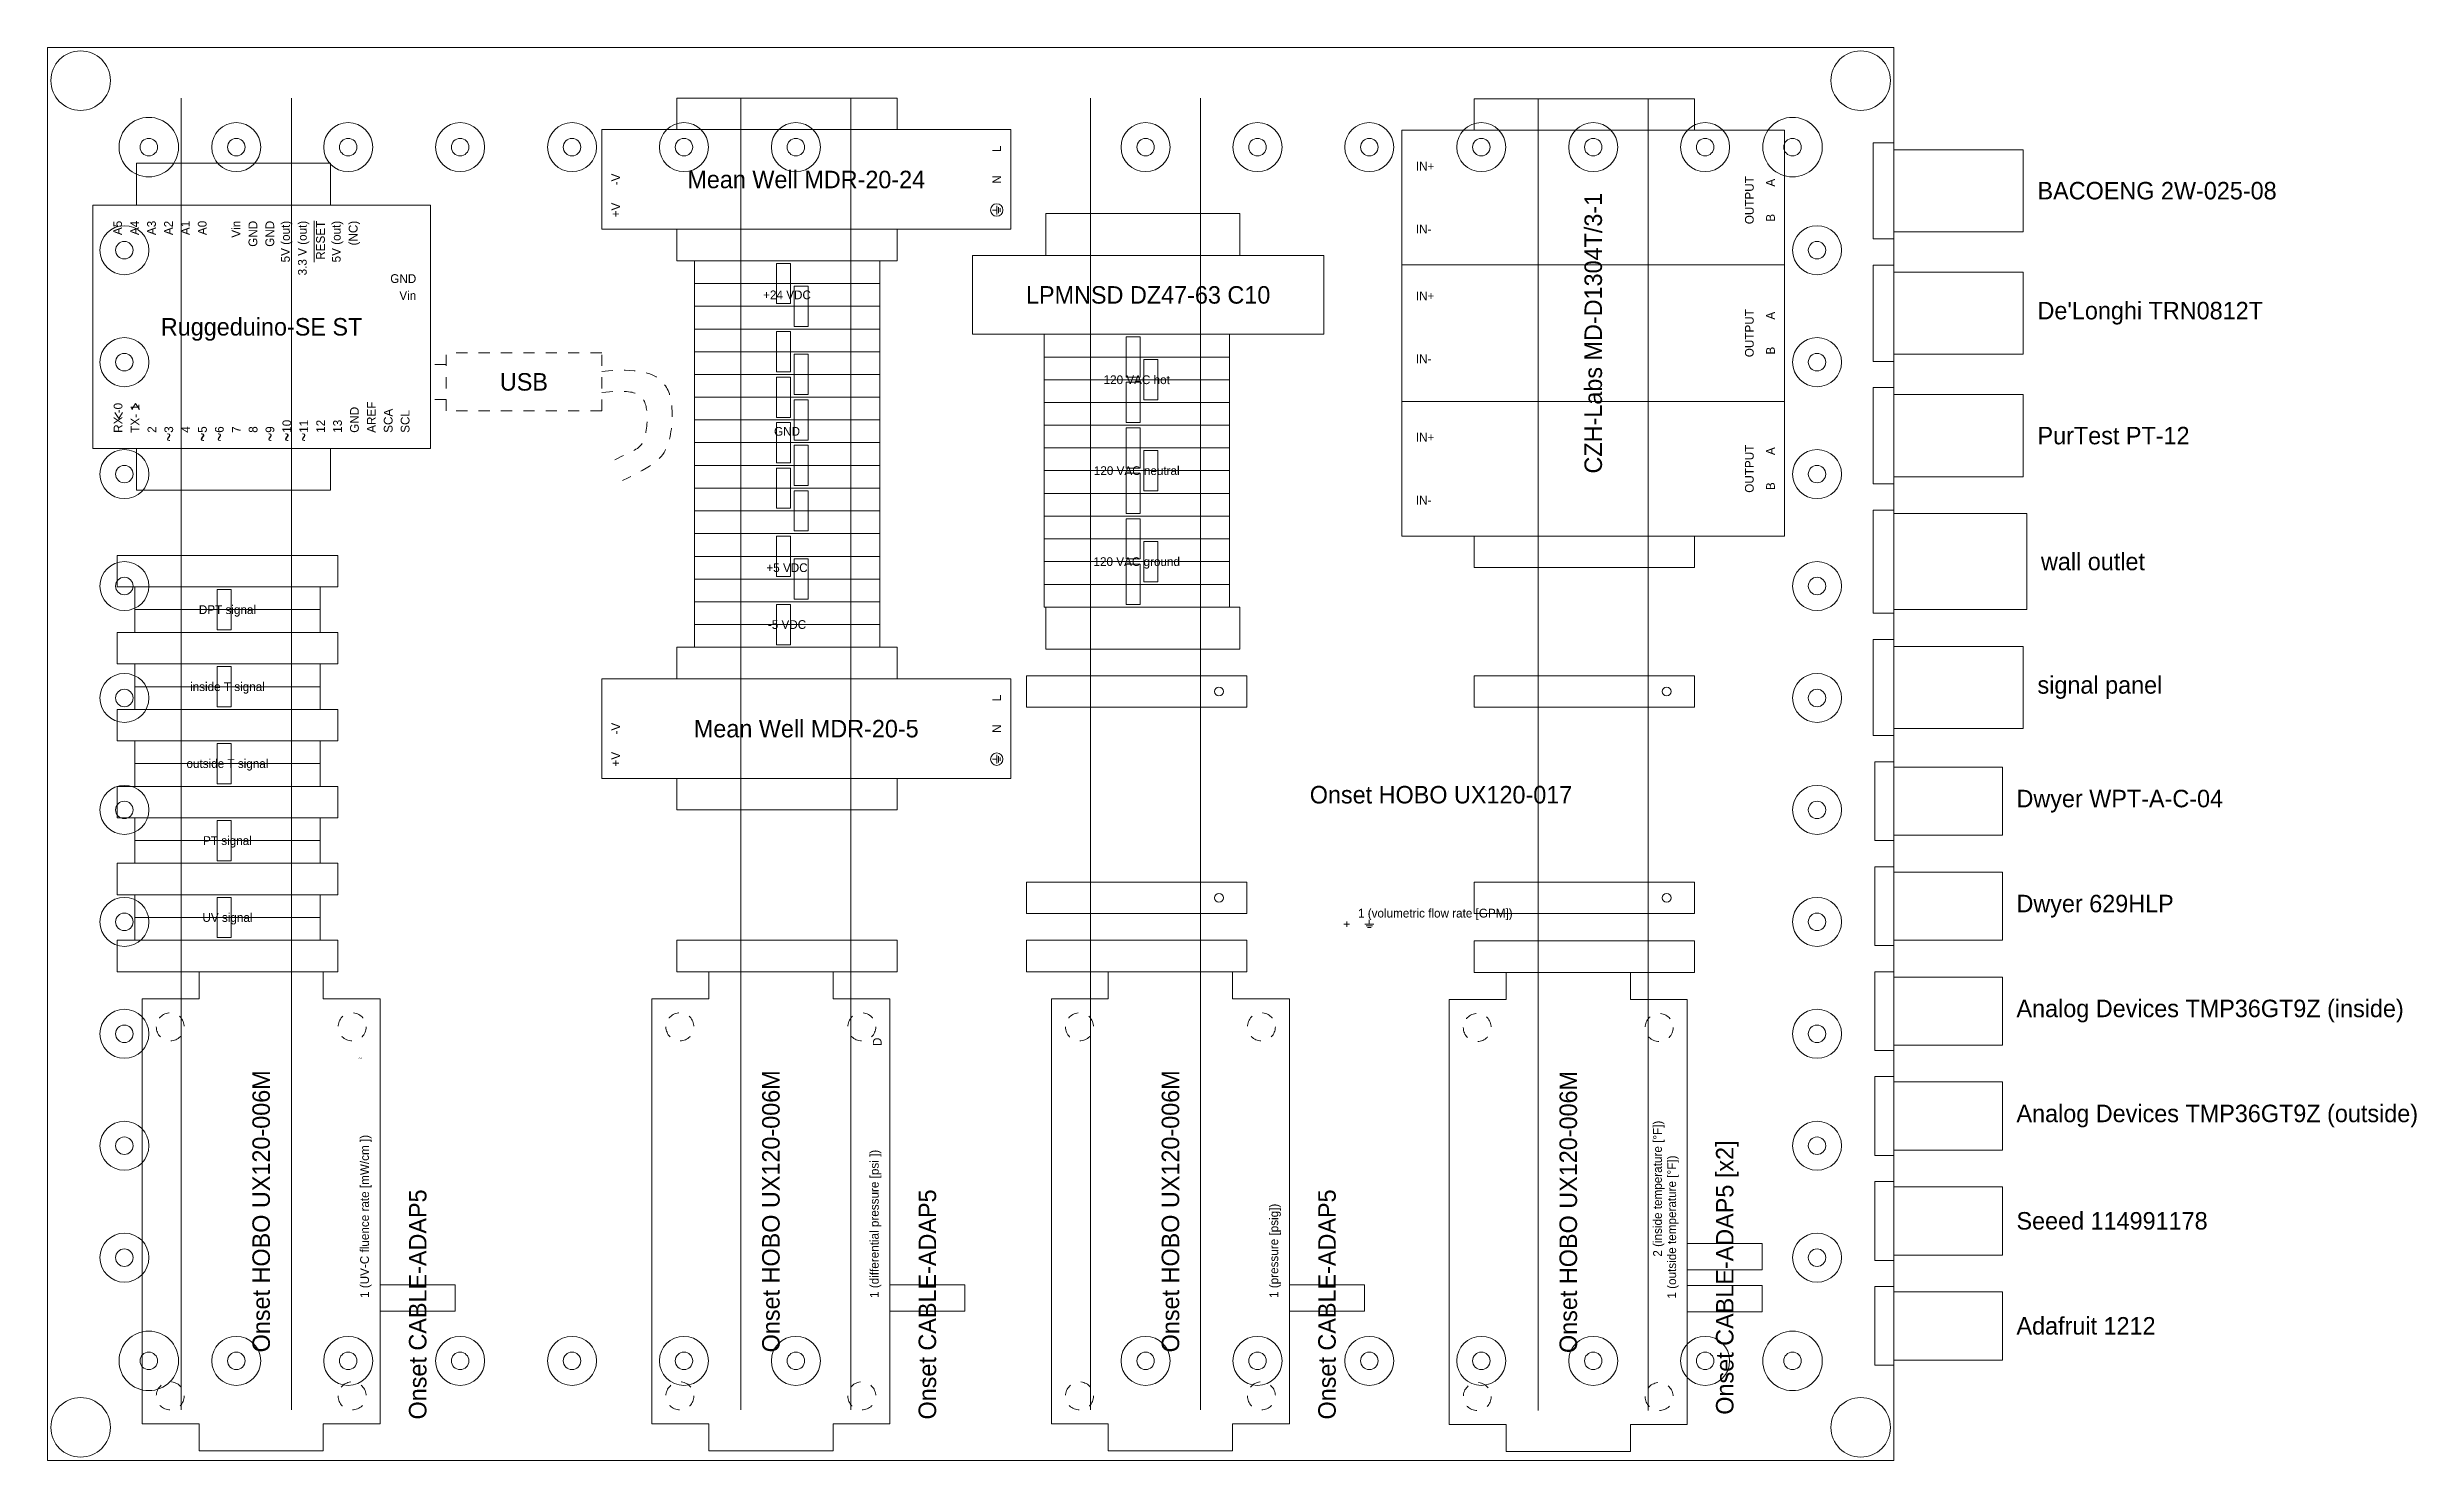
# Model space of a CAD drawing. Header units: feet. Extents: x 0.1 to 21.3, y 0.1 to 12.8.
import ezdxf
from ezdxf.enums import TextEntityAlignment as Align

# ---------------------------------------------------------------- set-up
doc = ezdxf.new("R2010")
doc.units = ezdxf.units.FT
doc.header["$MEASUREMENT"] = 0
doc.linetypes.add('( Dashed )', pattern=[9, 6, -3])
for name, color, linetype, lineweight in [('accent lines', 250, 'Continuous', 13), ('cables', 253, 'Continuous', 0), ('green components', 96, 'Continuous', 0), ('green terminal blocks', 96, 'Continuous', 0), ('red terminal blocks', 12, 'Continuous', 0), ('text', 7, 'Continuous', 0), ('USB connector', 252, '( Dashed )', 0), ('white terminal blocks', 7, 'Continuous', 0)]:
    doc.layers.add(name, color=color, linetype=linetype, lineweight=lineweight)
for name, color, linetype, lineweight, true_color in [('black terminal blocks', 7, 'Continuous', 0, 0x262626), ('datalogger magnets', 7, '( Dashed )', 0, 0xe6e0dc), ('electrical box', 7, 'Continuous', 0, 0xbdbdb7), ('jumpers', 7, 'Continuous', 0, 0x822e2e), ('screw holes', 7, 'Continuous', 0, 0x4a4a48), ('terminal block end brackets', 7, 'Continuous', 0, 0xffefc7), ('weatherproof pass-throughs', 7, 'Continuous', 0, 0x262626), ('white components', 7, 'Continuous', 0, 0xe6e0dc)]:
    doc.layers.add(name, color=color, linetype=linetype, lineweight=lineweight, true_color=true_color)
doc.styles.get("Standard").update_dxf_attribs({"font": 'txt.shx'})
doc.styles.add('Style-ENGINEERING', font='ENGINEERING.shx')

msp = doc.modelspace()

# ---------------------------------------------------------------- linework, layer by layer
at = {"layer": 'accent lines'}
for p, q in [((1.32, 12.297, 0.031), (1.32, 0.578, 0.031)), ((2.305, 12.297, 0.031), (2.305, 0.578, 0.031)), ((6.32, 12.297, 0.031), (6.32, 0.578, 0.031)), ((7.305, 12.297, 0.031), (7.305, 0.578, 0.031)), ((9.445, 12.297, 0.031), (9.445, 0.578, 0.031)), ((10.43, 12.297, 0.031), (10.43, 0.578, 0.031)), ((13.445, 12.291, 0.031), (13.445, 0.572, 0.031)), ((14.43, 12.291, 0.031), (14.43, 0.572, 0.031)), ((12.227, 10.807, 0.063), (15.648, 10.807, 0.063)), ((12.227, 9.588, 0.063), (15.648, 9.588, 0.063))]:
    msp.add_line(p, q, dxfattribs=at)
at = {"layer": 'black terminal blocks'}
for points in [[(9.031, 9.984, 0.047), (9.031, 10.188, 0.047), (10.688, 10.188, 0.047), (10.688, 9.984, 0.047)], [(9.031, 9.781, 0.047), (9.031, 9.984, 0.047), (10.688, 9.984, 0.047), (10.688, 9.781, 0.047)], [(9.031, 9.578, 0.047), (9.031, 9.781, 0.047), (10.688, 9.781, 0.047), (10.688, 9.578, 0.047)], [(9.031, 9.375, 0.047), (9.031, 9.578, 0.047), (10.688, 9.578, 0.047), (10.688, 9.375, 0.047)], [(5.906, 7.594, 0.047), (5.906, 7.797, 0.047), (7.563, 7.797, 0.047), (7.563, 7.594, 0.047)], [(5.906, 7.391, 0.047), (5.906, 7.594, 0.047), (7.563, 7.594, 0.047), (7.563, 7.391, 0.047)]]:
    msp.add_3dface(points, dxfattribs=at)
at = {"layer": 'cables'}
for points in [[(14.777, 1.83, 0.109), (14.777, 2.064, 0.109), (15.449, 2.064, 0.109), (15.449, 1.83, 0.109)], [(3.098, 1.461, 0.109), (3.098, 1.695, 0.109), (3.77, 1.695, 0.109), (3.77, 1.461, 0.109)], [(7.652, 1.461, 0.109), (7.652, 1.695, 0.109), (8.324, 1.695, 0.109), (8.324, 1.461, 0.109)], [(11.223, 1.461, 0.109), (11.223, 1.695, 0.109), (11.895, 1.695, 0.109), (11.895, 1.461, 0.109)], [(14.777, 1.455, 0.109), (14.777, 1.689, 0.109), (15.449, 1.689, 0.109), (15.449, 1.455, 0.109)]]:
    msp.add_3dface(points, dxfattribs=at)
at = {"layer": 'datalogger magnets', "ltscale": 0.0125, "extrusion": (0, 0, -1)}
for centre in [(-1.223, 4, -0.047), (-5.777, 4, -0.047), (-9.348, 4, -0.047), (-12.902, 3.994, -0.047), (-2.848, 0.703, -0.047), (-7.402, 0.703, -0.047), (-10.973, 0.703, -0.047), (-14.527, 0.697, -0.047)]:
    msp.add_circle(centre, 0.125, dxfattribs=at)
at = {"layer": 'datalogger magnets', "ltscale": 0.0125}
for centre in [(2.848, 4, 0.047), (7.402, 4, 0.047), (10.973, 4, 0.047), (14.527, 3.994, 0.047), (1.223, 0.703, 0.047), (5.777, 0.703, 0.047), (9.348, 0.703, 0.047), (12.902, 0.697, 0.047)]:
    msp.add_circle(centre, 0.125, dxfattribs=at)
at = {"layer": 'electrical box'}
for centre, radius in [((0.422, 12.453), 0.266), ((1.031, 11.859), 0.266), ((1.813, 11.859), 0.219), ((2.813, 11.859), 0.219), ((3.813, 11.859), 0.219), ((4.813, 11.859), 0.219), ((5.813, 11.859), 0.219), ((6.813, 11.859), 0.219), ((11.937, 11.859), 0.219), ((12.938, 11.859), 0.219), ((13.938, 11.859), 0.219), ((14.938, 11.859), 0.219), ((0.813, 10.938), 0.219), ((15.938, 10.938), 0.219), ((0.813, 9.938), 0.219), ((15.938, 9.938), 0.219), ((0.813, 8.938), 0.219), ((15.938, 8.938), 0.219), ((0.813, 7.938), 0.219), ((15.938, 7.938), 0.219), ((0.813, 6.938), 0.219), ((15.938, 6.938), 0.219), ((0.813, 5.938), 0.219), ((15.938, 5.938), 0.219), ((0.813, 4.938), 0.219), ((15.938, 4.938), 0.219), ((0.813, 3.938), 0.219), ((15.938, 3.938), 0.219), ((0.813, 2.938), 0.219), ((15.938, 2.938), 0.219), ((0.813, 1.938), 0.219), ((15.938, 1.938), 0.219), ((15.719, 1.016), 0.266), ((1.813, 1.016), 0.219), ((2.813, 1.016), 0.219), ((3.813, 1.016), 0.219), ((4.813, 1.016), 0.219), ((5.813, 1.016), 0.219), ((6.813, 1.016), 0.219), ((9.938, 1.016), 0.219), ((10.938, 1.016), 0.219), ((11.937, 1.016), 0.219), ((12.938, 1.016), 0.219), ((13.938, 1.016), 0.219), ((14.938, 1.016), 0.219), ((16.328, 0.422), 0.266)]:
    msp.add_circle(centre, radius, dxfattribs=at)
at = {"layer": 'electrical box', "extrusion": (0, 0, -1)}
for centre, radius in [((-16.328, 12.453), 0.266), ((-9.938, 11.859), 0.219), ((-10.938, 11.859), 0.219), ((-15.719, 11.859), 0.266), ((-1.031, 1.016), 0.266), ((-0.422, 0.422), 0.266)]:
    msp.add_circle(centre, radius, dxfattribs=at)
at = {"layer": 'electrical box'}
msp.add_3dface([(0.125, 0.125, -0.003), (0.125, 12.75, -0.003), (16.625, 12.75, -0.003), (16.625, 0.125, -0.003)], dxfattribs=at)
at = {"layer": 'green components'}
for points in [[(12.227, 8.385, 0.047), (12.227, 12.01, 0.047), (15.648, 12.01, 0.047), (15.648, 8.385, 0.047)], [(0.531, 11.34, 0.047), (0.531, 9.168, 0.047), (3.547, 9.168, 0.047), (3.547, 11.34, 0.047)]]:
    msp.add_3dface(points, dxfattribs=at)
at = {"layer": 'green terminal blocks'}
for points in [[(5.906, 10.031, 0.047), (5.906, 10.234, 0.047), (7.563, 10.234, 0.047), (7.563, 10.031, 0.047)], [(5.906, 9.828, 0.047), (5.906, 10.031, 0.047), (7.563, 10.031, 0.047), (7.563, 9.828, 0.047)], [(5.906, 9.625, 0.047), (5.906, 9.828, 0.047), (7.563, 9.828, 0.047), (7.563, 9.625, 0.047)], [(5.906, 9.422, 0.047), (5.906, 9.625, 0.047), (7.563, 9.625, 0.047), (7.563, 9.422, 0.047)], [(5.906, 9.219, 0.047), (5.906, 9.422, 0.047), (7.563, 9.422, 0.047), (7.563, 9.219, 0.047)], [(5.906, 9.016, 0.047), (5.906, 9.219, 0.047), (7.563, 9.219, 0.047), (7.563, 9.016, 0.047)], [(5.906, 8.813, 0.047), (5.906, 9.016, 0.047), (7.563, 9.016, 0.047), (7.563, 8.813, 0.047)], [(5.906, 8.609, 0.047), (5.906, 8.813, 0.047), (7.563, 8.813, 0.047), (7.563, 8.609, 0.047)], [(5.906, 8.406, 0.047), (5.906, 8.609, 0.047), (7.563, 8.609, 0.047), (7.563, 8.406, 0.047)], [(9.031, 8.359, 0.047), (9.031, 8.563, 0.047), (10.688, 8.563, 0.047), (10.688, 8.359, 0.047)], [(9.031, 8.156, 0.047), (9.031, 8.359, 0.047), (10.688, 8.359, 0.047), (10.688, 8.156, 0.047)], [(9.031, 7.953, 0.047), (9.031, 8.156, 0.047), (10.688, 8.156, 0.047), (10.688, 7.953, 0.047)], [(9.031, 7.75, 0.047), (9.031, 7.953, 0.047), (10.688, 7.953, 0.047), (10.688, 7.75, 0.047)]]:
    msp.add_3dface(points, dxfattribs=at)
at = {"layer": 'jumpers'}
for points in [[(6.641, 10.461, 0.048), (6.641, 10.82, 0.048), (6.766, 10.82, 0.048), (6.766, 10.461, 0.048)], [(6.797, 10.258, 0.048), (6.797, 10.617, 0.048), (6.922, 10.617, 0.048), (6.922, 10.258, 0.048)], [(6.641, 9.852, 0.048), (6.641, 10.211, 0.048), (6.766, 10.211, 0.048), (6.766, 9.852, 0.048)], [(9.766, 9.805, 0.048), (9.766, 10.164, 0.048), (9.891, 10.164, 0.048), (9.891, 9.805, 0.048)], [(6.797, 9.648, 0.048), (6.797, 10.008, 0.048), (6.922, 10.008, 0.048), (6.922, 9.648, 0.048)], [(9.922, 9.602, 0.048), (9.922, 9.961, 0.048), (10.047, 9.961, 0.048), (10.047, 9.602, 0.048)], [(6.641, 9.445, 0.048), (6.641, 9.805, 0.048), (6.766, 9.805, 0.048), (6.766, 9.445, 0.048)], [(9.766, 9.399, 0.048), (9.766, 9.758, 0.048), (9.891, 9.758, 0.048), (9.891, 9.399, 0.048)], [(6.797, 9.242, 0.048), (6.797, 9.602, 0.048), (6.922, 9.602, 0.048), (6.922, 9.242, 0.048)], [(6.641, 9.039, 0.048), (6.641, 9.398, 0.048), (6.766, 9.398, 0.048), (6.766, 9.039, 0.048)], [(9.766, 8.992, 0.048), (9.766, 9.352, 0.048), (9.891, 9.352, 0.048), (9.891, 8.992, 0.048)], [(6.797, 8.836, 0.048), (6.797, 9.195, 0.048), (6.922, 9.195, 0.048), (6.922, 8.836, 0.048)], [(9.922, 8.789, 0.048), (9.922, 9.149, 0.048), (10.047, 9.149, 0.048), (10.047, 8.789, 0.048)], [(6.641, 8.633, 0.048), (6.641, 8.992, 0.048), (6.766, 8.992, 0.048), (6.766, 8.633, 0.048)], [(9.766, 8.586, 0.048), (9.766, 8.945, 0.048), (9.891, 8.945, 0.048), (9.891, 8.586, 0.048)], [(6.797, 8.43, 0.048), (6.797, 8.789, 0.048), (6.922, 8.789, 0.048), (6.922, 8.43, 0.048)], [(9.766, 8.18, 0.048), (9.766, 8.539, 0.048), (9.891, 8.539, 0.048), (9.891, 8.18, 0.048)], [(6.641, 8.023, 0.048), (6.641, 8.383, 0.048), (6.766, 8.383, 0.048), (6.766, 8.023, 0.048)], [(9.922, 7.977, 0.048), (9.922, 8.336, 0.048), (10.047, 8.336, 0.048), (10.047, 7.977, 0.048)], [(6.797, 7.82, 0.048), (6.797, 8.18, 0.048), (6.922, 8.18, 0.048), (6.922, 7.82, 0.048)], [(9.766, 7.774, 0.048), (9.766, 8.133, 0.048), (9.891, 8.133, 0.048), (9.891, 7.774, 0.048)], [(1.641, 7.547, 0.048), (1.641, 7.906, 0.048), (1.766, 7.906, 0.048), (1.766, 7.547, 0.048)], [(6.641, 7.414, 0.048), (6.641, 7.773, 0.048), (6.766, 7.773, 0.048), (6.766, 7.414, 0.048)], [(1.641, 6.859, 0.048), (1.641, 7.219, 0.048), (1.766, 7.219, 0.048), (1.766, 6.859, 0.048)], [(1.641, 6.172, 0.048), (1.641, 6.531, 0.048), (1.766, 6.531, 0.048), (1.766, 6.172, 0.048)], [(1.641, 5.484, 0.048), (1.641, 5.844, 0.048), (1.766, 5.844, 0.048), (1.766, 5.484, 0.048)], [(1.641, 4.797, 0.048), (1.641, 5.156, 0.048), (1.766, 5.156, 0.048), (1.766, 4.797, 0.048)]]:
    msp.add_3dface(points, dxfattribs=at)
at = {"layer": 'red terminal blocks'}
for points in [[(5.906, 10.641, 0.047), (5.906, 10.844, 0.047), (7.563, 10.844, 0.047), (7.563, 10.641, 0.047)], [(5.906, 10.438, 0.047), (5.906, 10.641, 0.047), (7.563, 10.641, 0.047), (7.563, 10.438, 0.047)], [(5.906, 10.234, 0.047), (5.906, 10.438, 0.047), (7.563, 10.438, 0.047), (7.563, 10.234, 0.047)], [(5.906, 8.203, 0.047), (5.906, 8.406, 0.047), (7.563, 8.406, 0.047), (7.563, 8.203, 0.047)], [(5.906, 8, 0.047), (5.906, 8.203, 0.047), (7.563, 8.203, 0.047), (7.563, 8, 0.047)], [(5.906, 7.797, 0.047), (5.906, 8, 0.047), (7.563, 8, 0.047), (7.563, 7.797, 0.047)]]:
    msp.add_3dface(points, dxfattribs=at)
at = {"layer": 'screw holes'}
for centre in [(1.031, 11.859, 0.016), (1.813, 11.859, 0.016), (2.813, 11.859, 0.016), (3.813, 11.859, 0.016), (4.813, 11.859, 0.016), (5.813, 11.859, 0.016), (6.813, 11.859, 0.016), (9.938, 11.859, 0.016), (10.938, 11.859, 0.016), (11.937, 11.859, 0.016), (12.938, 11.859, 0.016), (13.938, 11.859, 0.016), (14.938, 11.859, 0.016), (0.813, 10.938, 0.016), (15.938, 10.938, 0.016), (0.813, 9.938, 0.016), (15.938, 9.938, 0.016), (0.813, 8.938, 0.016), (15.938, 8.938, 0.016), (0.813, 7.938, 0.016), (15.938, 7.938, 0.016), (0.813, 6.938, 0.016), (15.938, 6.938, 0.016), (0.813, 5.938, 0.016), (15.938, 5.938, 0.016), (0.813, 4.938, 0.016), (15.938, 4.938, 0.016), (0.813, 3.938, 0.016), (15.938, 3.938, 0.016), (0.813, 2.938, 0.016), (15.938, 2.938, 0.016), (0.813, 1.938, 0.016), (15.938, 1.938, 0.016), (1.813, 1.016, 0.016), (2.813, 1.016, 0.016), (3.813, 1.016, 0.016), (4.813, 1.016, 0.016), (5.813, 1.016, 0.016), (6.813, 1.016, 0.016), (9.938, 1.016, 0.016), (10.938, 1.016, 0.016), (11.937, 1.016, 0.016), (12.938, 1.016, 0.016), (13.938, 1.016, 0.016), (14.938, 1.016, 0.016), (15.719, 1.016, 0.016)]:
    msp.add_circle(centre, 0.0781, dxfattribs=at)
at = {"layer": 'screw holes', "extrusion": (0, 0, -1)}
for centre in [(-15.719, 11.859, -0.016), (-1.031, 1.016, -0.016)]:
    msp.add_circle(centre, 0.0781, dxfattribs=at)
at = {"layer": 'terminal block end brackets'}
for centre in [(10.594, 6.996, 0.047), (14.594, 6.996, 0.047), (10.594, 5.152, 0.047), (14.594, 5.152, 0.047)]:
    msp.add_circle(centre, 0.0391, dxfattribs=at)
for points in [[(5.75, 12.016, 0.047), (5.75, 12.297, 0.047), (7.719, 12.297, 0.047), (7.719, 12.016, 0.047)], [(12.875, 12.01, 0.047), (12.875, 12.291, 0.047), (14.844, 12.291, 0.047), (14.844, 12.01, 0.047)], [(0.922, 11.34, 0.063), (0.922, 11.715, 0.063), (2.656, 11.715, 0.063), (2.656, 11.34, 0.063)], [(9.047, 10.891, 0.047), (9.047, 11.266, 0.047), (10.781, 11.266, 0.047), (10.781, 10.891, 0.047)], [(5.75, 10.844, 0.063), (5.75, 11.125, 0.063), (7.719, 11.125, 0.063), (7.719, 10.844, 0.063)], [(0.922, 9.168, 0.063), (0.922, 8.793, 0.063), (2.656, 8.793, 0.063), (2.656, 9.168, 0.063)], [(12.875, 8.103, 0.047), (12.875, 8.385, 0.047), (14.844, 8.385, 0.047), (14.844, 8.103, 0.047)], [(0.75, 8.211, 0.047), (0.75, 7.93, 0.047), (2.719, 7.93, 0.047), (2.719, 8.211, 0.047)], [(9.047, 7.75, 0.063), (9.047, 7.375, 0.063), (10.781, 7.375, 0.063), (10.781, 7.75, 0.063)], [(0.75, 7.523, 0.047), (0.75, 7.242, 0.047), (2.719, 7.242, 0.047), (2.719, 7.523, 0.047)], [(5.75, 7.109, 0.063), (5.75, 7.391, 0.063), (7.719, 7.391, 0.063), (7.719, 7.109, 0.063)], [(10.844, 7.137, 0.046), (10.844, 6.856, 0.046), (8.875, 6.856, 0.046), (8.875, 7.137, 0.046)], [(14.844, 7.137, 0.046), (14.844, 6.856, 0.046), (12.875, 6.856, 0.046), (12.875, 7.137, 0.046)], [(0.75, 6.836, 0.047), (0.75, 6.555, 0.047), (2.719, 6.555, 0.047), (2.719, 6.836, 0.047)], [(0.75, 6.148, 0.047), (0.75, 5.867, 0.047), (2.719, 5.867, 0.047), (2.719, 6.148, 0.047)], [(5.75, 5.938, 0.047), (5.75, 6.219, 0.047), (7.719, 6.219, 0.047), (7.719, 5.938, 0.047)], [(0.75, 5.461, 0.047), (0.75, 5.18, 0.047), (2.719, 5.18, 0.047), (2.719, 5.461, 0.047)], [(10.844, 5.293, 0.046), (10.844, 5.012, 0.046), (8.875, 5.012, 0.046), (8.875, 5.293, 0.046)], [(14.844, 5.293, 0.046), (14.844, 5.012, 0.046), (12.875, 5.012, 0.046), (12.875, 5.293, 0.046)], [(0.75, 4.492, 0.047), (0.75, 4.773, 0.047), (2.719, 4.773, 0.047), (2.719, 4.492, 0.047)], [(5.75, 4.492, 0.047), (5.75, 4.773, 0.047), (7.719, 4.773, 0.047), (7.719, 4.492, 0.047)], [(8.875, 4.492, 0.047), (8.875, 4.773, 0.047), (10.844, 4.773, 0.047), (10.844, 4.492, 0.047)], [(12.875, 4.486, 0.047), (12.875, 4.768, 0.047), (14.844, 4.768, 0.047), (14.844, 4.486, 0.047)]]:
    msp.add_3dface(points, dxfattribs=at)
at = {"layer": 'text'}
for p, q in [((8.608, 11.297, 0.078), (8.569, 11.297, 0.078)), ((8.608, 11.258, 0.078), (8.608, 11.336, 0.078)), ((8.624, 11.27, 0.078), (8.624, 11.324, 0.078)), ((8.639, 11.281, 0.078), (8.639, 11.313, 0.078)), ((2.508, 10.832, 0.063), (2.508, 11.2, 0.063)), ((8.608, 6.391, 0.078), (8.569, 6.391, 0.078)), ((8.608, 6.352, 0.078), (8.608, 6.43, 0.078)), ((8.624, 6.363, 0.078), (8.624, 6.418, 0.078)), ((8.639, 6.375, 0.078), (8.639, 6.406, 0.078)), ((11.898, 4.918, 0.063), (11.977, 4.918, 0.063)), ((11.91, 4.902, 0.063), (11.965, 4.902, 0.063)), ((11.922, 4.887, 0.063), (11.953, 4.887, 0.063)), ((11.937, 4.918, 0.063), (11.937, 4.957, 0.063))]:
    msp.add_line(p, q, dxfattribs=at)
at = {"layer": 'USB connector', "ltscale": 0.0125}
for p, q in [((5.078, 10.02, 0.047), (3.688, 10.02, 0.047)), ((3.688, 9.504, 0.047), (3.688, 10.02, 0.047)), ((5.078, 9.504, 0.047), (5.078, 10.02, 0.047)), ((3.688, 9.918, 0.047), (3.547, 9.918, 0.047)), ((3.688, 9.605, 0.047), (3.547, 9.605, 0.047)), ((5.078, 9.504, 0.047), (3.688, 9.504, 0.047))]:
    msp.add_line(p, q, dxfattribs=at)
for points in [[(5.078, 9.855, 0.047), (5.409, 9.886, 0.047), (5.634, 9.8, 0.047), (5.724, 9.581, 0.047), (5.695, 9.149, 0.047), (5.548, 9.015, 0.047), (5.265, 8.881, 0.047)], [(5.078, 9.668, 0.047), (5.283, 9.687, 0.047), (5.433, 9.665, 0.047), (5.497, 9.523, 0.047), (5.47, 9.168, 0.047), (5.36, 9.151, 0.047), (5.194, 9.065, 0.047)]]:
    msp.add_open_spline(points, degree=3, dxfattribs=at)
at = {"layer": 'weatherproof pass-throughs', "elevation": -0.001, "flags": 128}
for points in [[(16.438, 11.039), (16.438, 11.898), (16.625, 11.898), (16.625, 11.836), (17.781, 11.836), (17.781, 11.102), (16.625, 11.102), (16.625, 11.039), (16.438, 11.039)], [(16.438, 9.945), (16.438, 10.805), (16.625, 10.805), (16.625, 10.742), (17.781, 10.742), (17.781, 10.008), (16.625, 10.008), (16.625, 9.945), (16.438, 9.945)], [(16.438, 8.852), (16.438, 9.711), (16.625, 9.711), (16.625, 9.648), (17.781, 9.648), (17.781, 8.914), (16.625, 8.914), (16.625, 8.852), (16.438, 8.852)], [(16.438, 7.695), (16.438, 8.617), (16.625, 8.617), (16.625, 8.586), (17.813, 8.586), (17.813, 7.727), (16.625, 7.727), (16.625, 7.695), (16.438, 7.695)], [(16.438, 6.602), (16.438, 7.461), (16.625, 7.461), (16.625, 7.398), (17.781, 7.398), (17.781, 6.664), (16.625, 6.664), (16.625, 6.602), (16.438, 6.602)], [(16.453, 5.664), (16.453, 6.367), (16.625, 6.367), (16.625, 6.32), (17.594, 6.32), (17.594, 5.711), (16.625, 5.711), (16.625, 5.664), (16.453, 5.664)], [(16.453, 4.727), (16.453, 5.43), (16.625, 5.43), (16.625, 5.383), (17.594, 5.383), (17.594, 4.773), (16.625, 4.773), (16.625, 4.727), (16.453, 4.727)], [(16.453, 3.789), (16.453, 4.492), (16.625, 4.492), (16.625, 4.445), (17.594, 4.445), (17.594, 3.836), (16.625, 3.836), (16.625, 3.789), (16.453, 3.789)], [(16.453, 2.852), (16.453, 3.555), (16.625, 3.555), (16.625, 3.508), (17.594, 3.508), (17.594, 2.898), (16.625, 2.898), (16.625, 2.852), (16.453, 2.852)], [(16.453, 1.914), (16.453, 2.617), (16.625, 2.617), (16.625, 2.57), (17.594, 2.57), (17.594, 1.961), (16.625, 1.961), (16.625, 1.914), (16.453, 1.914)], [(16.453, 0.977), (16.453, 1.68), (16.625, 1.68), (16.625, 1.633), (17.594, 1.633), (17.594, 1.023), (16.625, 1.023), (16.625, 0.977), (16.453, 0.977)]]:
    msp.add_lwpolyline(points, close=True, dxfattribs=at)
at = {"layer": 'white components', "elevation": 0.047, "flags": 128}
for points in [[(3.098, 0.453), (2.59, 0.453), (2.59, 0.211), (1.48, 0.211), (1.48, 0.453), (0.973, 0.453), (0.973, 4.25), (1.48, 4.25), (1.48, 4.492), (2.59, 4.492), (2.59, 4.25), (3.098, 4.25), (3.098, 0.453)], [(7.652, 0.453), (7.145, 0.453), (7.145, 0.211), (6.035, 0.211), (6.035, 0.453), (5.527, 0.453), (5.527, 4.25), (6.035, 4.25), (6.035, 4.492), (7.145, 4.492), (7.145, 4.25), (7.652, 4.25), (7.652, 0.453)], [(11.223, 0.453), (10.715, 0.453), (10.715, 0.211), (9.605, 0.211), (9.605, 0.453), (9.098, 0.453), (9.098, 4.25), (9.605, 4.25), (9.605, 4.492), (10.715, 4.492), (10.715, 4.25), (11.223, 4.25), (11.223, 0.453)], [(14.777, 0.447), (14.27, 0.447), (14.27, 0.205), (13.16, 0.205), (13.16, 0.447), (12.652, 0.447), (12.652, 4.244), (13.16, 4.244), (13.16, 4.486), (14.27, 4.486), (14.27, 4.244), (14.777, 4.244), (14.777, 0.447)]]:
    msp.add_lwpolyline(points, close=True, dxfattribs=at)
at = {"layer": 'white components'}
for centre in [(8.608, 11.297, 0.063), (8.608, 6.391, 0.063)]:
    msp.add_circle(centre, 0.0555, dxfattribs=at)
for points in [[(5.078, 11.125, 0.047), (5.078, 12.016, 0.047), (8.734, 12.016, 0.047), (8.734, 11.125, 0.047)], [(8.391, 10.188, 0.063), (8.391, 10.891, 0.063), (11.531, 10.891, 0.063), (11.531, 10.188, 0.063)], [(5.078, 6.219, 0.047), (5.078, 7.109, 0.047), (8.734, 7.109, 0.047), (8.734, 6.219, 0.047)]]:
    msp.add_3dface(points, dxfattribs=at)
at = {"layer": 'white terminal blocks'}
for points in [[(9.031, 9.172, 0.063), (9.031, 9.375, 0.063), (10.688, 9.375, 0.063), (10.688, 9.172, 0.063)], [(9.031, 8.969, 0.047), (9.031, 9.172, 0.047), (10.688, 9.172, 0.047), (10.688, 8.969, 0.047)], [(9.031, 8.766, 0.047), (9.031, 8.969, 0.047), (10.688, 8.969, 0.047), (10.688, 8.766, 0.047)], [(9.031, 8.563, 0.047), (9.031, 8.766, 0.047), (10.688, 8.766, 0.047), (10.688, 8.563, 0.047)], [(0.906, 7.727, 0.047), (0.906, 7.93, 0.047), (2.563, 7.93, 0.047), (2.563, 7.727, 0.047)], [(0.906, 7.523, 0.047), (0.906, 7.727, 0.047), (2.563, 7.727, 0.047), (2.563, 7.523, 0.047)], [(0.906, 7.039, 0.047), (0.906, 7.242, 0.047), (2.563, 7.242, 0.047), (2.563, 7.039, 0.047)], [(0.906, 6.836, 0.047), (0.906, 7.039, 0.047), (2.563, 7.039, 0.047), (2.563, 6.836, 0.047)], [(0.906, 6.352, 0.047), (0.906, 6.555, 0.047), (2.563, 6.555, 0.047), (2.563, 6.352, 0.047)], [(0.906, 6.148, 0.047), (0.906, 6.352, 0.047), (2.563, 6.352, 0.047), (2.563, 6.148, 0.047)], [(0.906, 5.664, 0.047), (0.906, 5.867, 0.047), (2.563, 5.867, 0.047), (2.563, 5.664, 0.047)], [(0.906, 5.461, 0.047), (0.906, 5.664, 0.047), (2.563, 5.664, 0.047), (2.563, 5.461, 0.047)], [(0.906, 4.977, 0.047), (0.906, 5.18, 0.047), (2.563, 5.18, 0.047), (2.563, 4.977, 0.047)], [(0.906, 4.773, 0.047), (0.906, 4.977, 0.047), (2.563, 4.977, 0.047), (2.563, 4.773, 0.047)]]:
    msp.add_3dface(points, dxfattribs=at)

# ---------------------------------------------------------------- texts
at = {"layer": 'text', "color": 7, "style": 'Style-ENGINEERING'}
for s, height, p in [('L', 0.0781, (8.608, 11.844, 0.063)), ('-V', 0.0781, (5.204, 11.57, 0.063)), ('N', 0.0781, (8.608, 11.57, 0.063)), ('CZH-Labs MD-D1304T/3-1', 0.15625, (13.938, 10.197, 0.063)), ('OUTPUT', 0.0781, (15.333, 11.385, 0.063)), ('A', 0.0781, (15.522, 11.541, 0.063)), ('+V', 0.0781, (5.204, 11.297, 0.063)), ('B', 0.0781, (15.522, 11.228, 0.063)), ('OUTPUT', 0.0781, (15.333, 10.197, 0.063)), ('A', 0.0781, (15.522, 10.353, 0.063)), ('B', 0.0781, (15.522, 10.041, 0.063)), ('OUTPUT', 0.0781, (15.333, 8.986, 0.063)), ('A', 0.0781, (15.522, 9.143, 0.063)), ('B', 0.0781, (15.522, 8.83, 0.063)), ('L', 0.0781, (8.608, 6.938, 0.063)), ('-V', 0.0781, (5.204, 6.664, 0.063)), ('N', 0.0781, (8.608, 6.664, 0.063)), ('+V', 0.0781, (5.204, 6.391, 0.063)), ('+', 0.0781, (11.734, 4.918, 0.063)), ('Onset HOBO UX120-006M', 0.15625, (2.035, 2.352, 0.063)), ('Onset HOBO UX120-006M', 0.15625, (6.59, 2.352, 0.063)), ('Onset HOBO UX120-006M', 0.15625, (10.16, 2.352, 0.063)), ('Onset HOBO UX120-006M', 0.15625, (13.715, 2.346, 0.063)), ('Onset CABLE-ADAP5 [x2]', 0.15625, (15.113, 1.76, 0.125)), ('Onset CABLE-ADAP5', 0.15625, (3.434, 1.52, 0.125)), ('Onset CABLE-ADAP5', 0.15625, (7.988, 1.52, 0.125)), ('Onset CABLE-ADAP5', 0.15625, (11.559, 1.52, 0.125))]:
    msp.add_text(s, height=height, rotation=90, dxfattribs=at).set_placement(p, align=Align.MIDDLE_CENTER)
for s, height, p in [('Mean Well MDR-20-24', 0.15625, (6.906, 11.57, 0.063)), ('LPMNSD DZ47-63 C10', 0.15625, (9.961, 10.539, 0.078)), ('+24 VDC', 0.0781, (6.734, 10.539, 0.049)), ('Ruggeduino-SE ST', 0.15625, (2.039, 10.254, 0.063)), ('120 VAC hot', 0.07812, (9.859, 9.781, 0.049)), ('GND', 0.0781, (6.734, 9.32, 0.078)), ('120 VAC neutral', 0.07812, (9.859, 8.969, 0.049)), ('+5 VDC', 0.0781, (6.734, 8.102, 0.049)), ('120 VAC ground', 0.07812, (9.859, 8.156, 0.049)), ('DPT signal', 0.0781, (1.734, 7.727, 0.049)), ('-5 VDC', 0.0781, (6.734, 7.594, 0.049)), ('inside T signal', 0.07812, (1.734, 7.039, 0.049)), ('Mean Well MDR-20-5', 0.15625, (6.906, 6.664, 0.063)), ('outside T signal', 0.07812, (1.734, 6.352, 0.049)), ('Onset HOBO UX120-017', 0.15625, (12.578, 6.074, 0.063)), ('PT signal', 0.0781, (1.734, 5.664, 0.049)), ('UV signal', 0.0781, (1.734, 4.977, 0.049))]:
    msp.add_text(s, height=height, dxfattribs=at).set_placement(p, align=Align.MIDDLE_CENTER)
at = {"layer": 'text', "color": 7, "ltscale": 0.0125, "style": 'Style-ENGINEERING'}
msp.add_text('USB', height=0.1562, dxfattribs=at).set_placement((4.383, 9.762, 0.047), align=Align.MIDDLE_CENTER)
at = {"layer": 'text', "color": 7}
for s, insert, char_height, attachment_point in [('\\FENGINEERING;IN+', (12.353, 11.689, 0.063), 0.07813, 4), ('\\FENGINEERING;BACOENG 2W-025-08', (17.908, 11.469, -0.001), 0.15625, 4), ('\\FENGINEERING;IN-', (12.353, 11.127, 0.063), 0.07813, 4), ('\\FENGINEERING;GND', (3.421, 10.684, 0.063), 0.07812, 6), ('\\FENGINEERING;Vin', (3.421, 10.533, 0.063), 0.07812, 6), ('\\FENGINEERING;IN+', (12.353, 10.53, 0.063), 0.07813, 4), ("\\FENGINEERING;De'Longhi TRN0812T", (17.908, 10.375, -0.001), 0.15625, 4), ('\\FENGINEERING;IN-', (12.353, 9.968, 0.063), 0.07813, 4), ('\\FENGINEERING;PurTest PT-12', (17.908, 9.281, -0.001), 0.15625, 4), ('\\FENGINEERING;IN+', (12.353, 9.268, 0.063), 0.07813, 4), ('\\FENGINEERING;IN-', (12.353, 8.705, 0.063), 0.07813, 4), ('\\FENGINEERING;wall outlet', (17.939, 8.156, -0.001), 0.15625, 4), ('\\FENGINEERING;signal panel', (17.908, 7.031, -0.001), 0.15625, 4), ('\\FENGINEERING;Dwyer WPT-A-C-04', (17.72, 6.016, -0.001), 0.15625, 4), ('\\FENGINEERING;Dwyer 629HLP', (17.72, 5.078, -0.001), 0.15625, 4), ('\\FENGINEERING;1 (volumetric flow rate [GPM])', (11.836, 5.004, 0.063), 0.07813, 4), ('\\FENGINEERING;Analog Devices TMP36GT9Z (inside)', (17.72, 4.141, -0.001), 0.15625, 4), ('\\FENGINEERING;Analog Devices TMP36GT9Z (outside)', (17.72, 3.203, -0.001), 0.15625, 4), ('\\FENGINEERING;Seeed 114991178', (17.72, 2.266, -0.001), 0.15625, 4), ('\\FENGINEERING;Adafruit 1212', (17.72, 1.328, -0.001), 0.15625, 4)]:
    msp.add_mtext(s, dxfattribs=dict(at, insert=insert, char_height=char_height, attachment_point=attachment_point))
at = {"layer": 'text', "color": 7, "rotation": 90}
for s, insert, char_height, attachment_point in [('\\FENGINEERING;A5', (0.753, 11.201, 0.063), 0.07812, 6), ('\\FENGINEERING;A4', (0.904, 11.201, 0.063), 0.07812, 6), ('\\FENGINEERING;A3', (1.056, 11.201, 0.063), 0.07812, 6), ('\\FENGINEERING;A2', (1.207, 11.201, 0.063), 0.07812, 6), ('\\FENGINEERING;A1', (1.358, 11.201, 0.063), 0.07812, 6), ('\\FENGINEERING;A0', (1.509, 11.201, 0.063), 0.07812, 6), ('\\FENGINEERING;Vin', (1.811, 11.201, 0.063), 0.07812, 6), ('\\FENGINEERING;GND', (1.962, 11.201, 0.063), 0.07812, 6), ('\\FENGINEERING;GND', (2.113, 11.201, 0.063), 0.07812, 6), ('\\FENGINEERING;5V (out)', (2.264, 11.201, 0.063), 0.07812, 6), ('\\FENGINEERING;3.3 V (out)', (2.415, 11.201, 0.063), 0.07812, 6), ('\\FENGINEERING;RESET', (2.566, 11.201, 0.063), 0.07812, 6), ('\\FENGINEERING;5V (out)', (2.718, 11.201, 0.063), 0.07812, 6), ('\\FENGINEERING;(NC)', (2.869, 11.201, 0.063), 0.07812, 6), ('>', (0.908, 9.583, 0.063), 0.0781, 6), ('<', (0.757, 9.501, 0.063), 0.0781, 6), ('~', (1.203, 9.307, 0.063), 0.0781, 6), ('~', (1.505, 9.307, 0.063), 0.0781, 6), ('~', (1.656, 9.307, 0.063), 0.0781, 6), ('~', (2.108, 9.307, 0.063), 0.0781, 6), ('~', (2.259, 9.307, 0.063), 0.0781, 6), ('~', (2.41, 9.307, 0.063), 0.0781, 6), ('\\FENGINEERING;1 (UV-C fluence rate [mW/cm ])', (2.971, 1.578, 0.063), 0.07813, 4), ('\\FENGINEERING;2 (inside temperature [°F])', (14.524, 1.947, 0.063), 0.07813, 4), ('\\FENGINEERING;1 (differential pressure [psi ])', (7.526, 1.578, 0.063), 0.07813, 4), ('\\FENGINEERING;1 (outside temperature [°F])', (14.651, 1.572, 0.063), 0.07813, 4), ('\\FENGINEERING;1 (pressure [psig])', (11.096, 1.578, 0.063), 0.07813, 4)]:
    msp.add_mtext(s, dxfattribs=dict(at, insert=insert, char_height=char_height, attachment_point=attachment_point))
at = {"layer": 'text', "color": 7, "char_height": 0.0781, "attachment_point": 4, "rotation": 90, "style": 'Style-ENGINEERING'}
for s, insert in [('RX -0', (0.757, 9.307, 0.063)), ('TX- 1', (0.908, 9.307, 0.063)), ('GND', (2.869, 9.307, 0.063)), ('AREF', (3.02, 9.307, 0.063)), ('2', (1.059, 9.307, 0.063)), ('3', (1.21, 9.307, 0.063)), ('4', (1.361, 9.307, 0.063)), ('5', (1.511, 9.307, 0.063)), ('6', (1.662, 9.307, 0.063)), ('7', (1.813, 9.307, 0.063)), ('8', (1.964, 9.307, 0.063)), ('9', (2.114, 9.307, 0.063)), ('10', (2.265, 9.307, 0.063)), ('11', (2.416, 9.307, 0.063)), ('12', (2.567, 9.307, 0.063)), ('13', (2.718, 9.307, 0.063)), ('SCA', (3.171, 9.307, 0.063)), ('SCL', (3.322, 9.307, 0.063))]:
    msp.add_mtext(s, dxfattribs=dict(at, insert=insert))
at = {"layer": 'text', "color": 7, "insert": (7.54, 3.866, 0.063), "char_height": 0.0781, "attachment_point": 5, "rotation": 90, "line_spacing_factor": 0.6, "style": 'Style-ENGINEERING'}
msp.add_mtext('\\FGREEK;D', dxfattribs=at)
at = {"layer": 'text', "insert": (2.936, 3.719, 0.063), "char_height": 0.07812, "attachment_point": 5, "rotation": 90, "style": 'Style-ENGINEERING'}
msp.add_mtext('{\\H0.3x;\\A2;\\S2^ ;}', dxfattribs=at)

doc.saveas('drawing.dxf')
